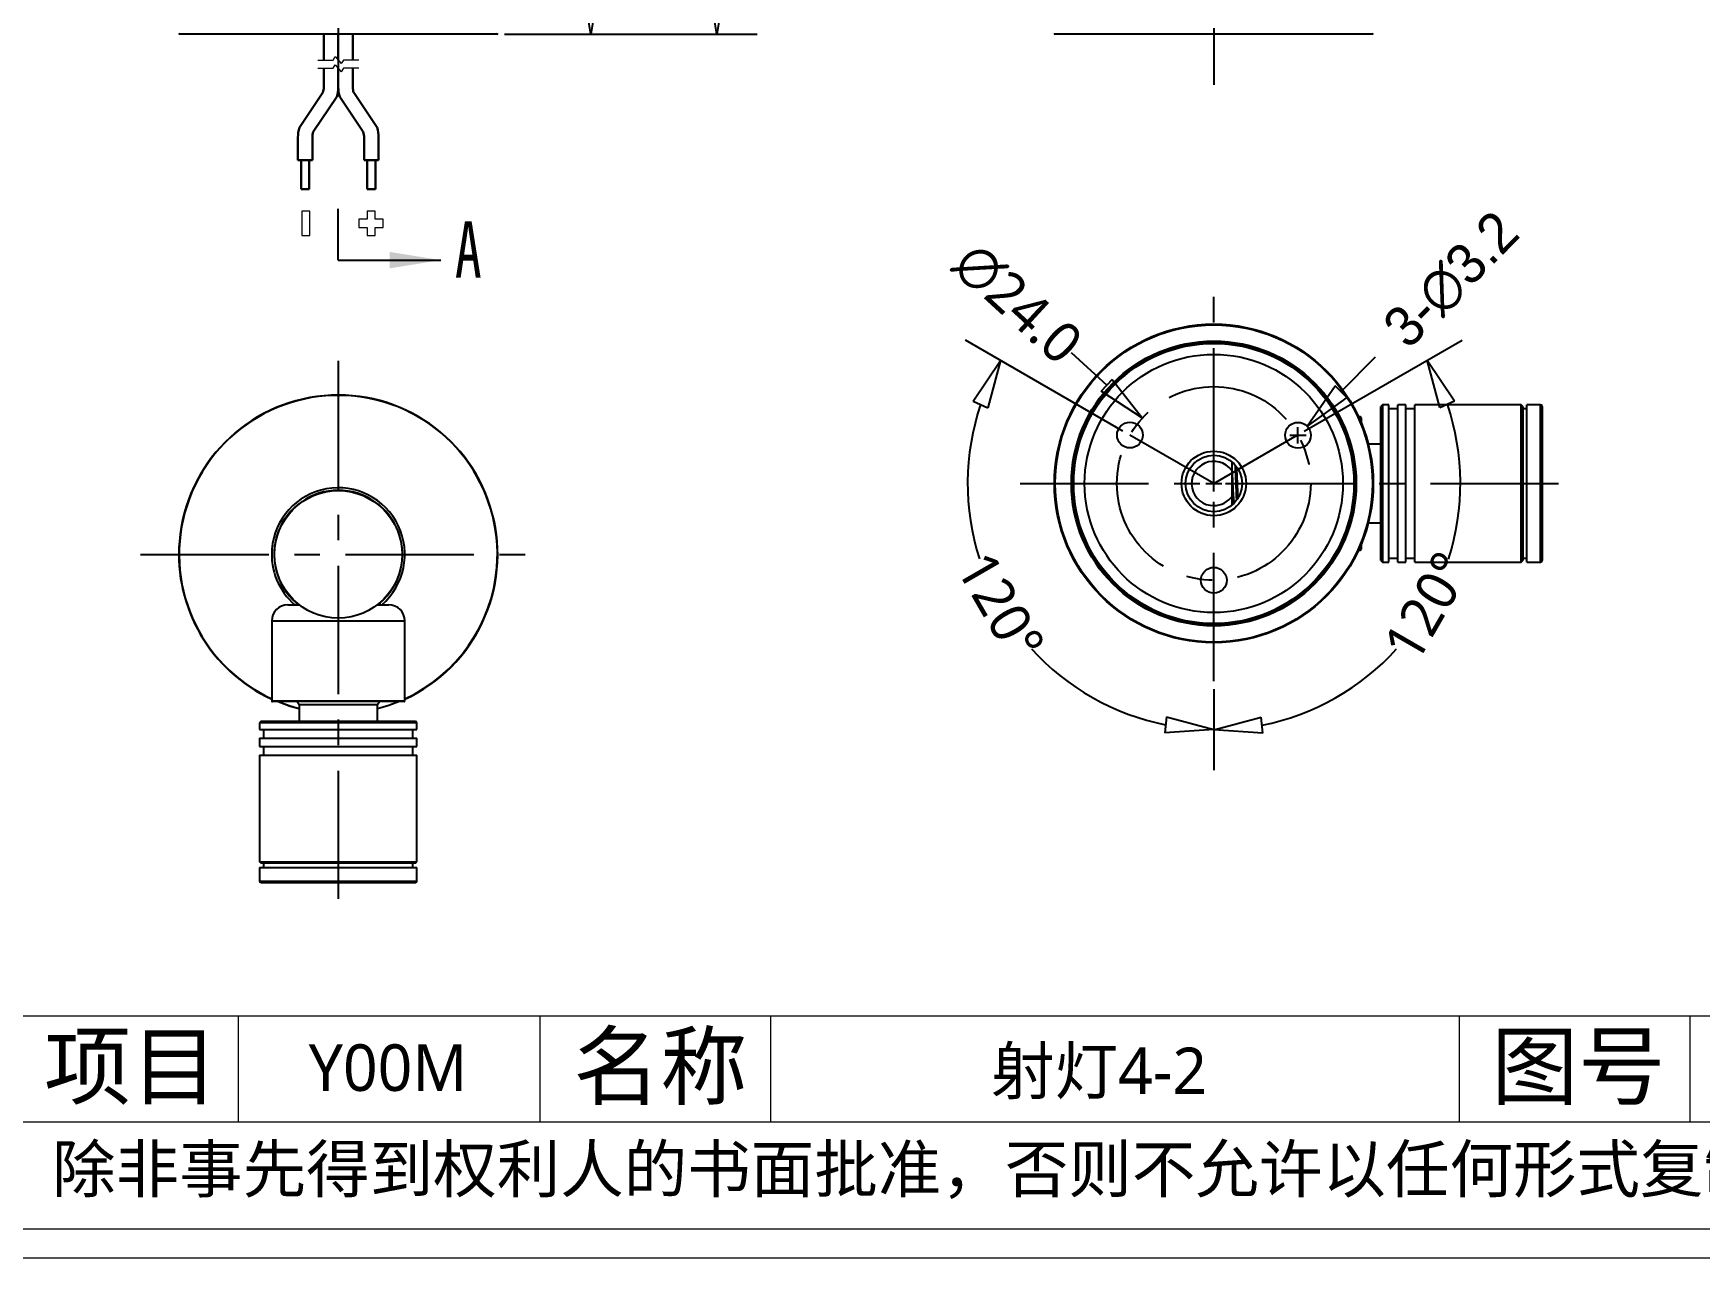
# Model space of a CAD drawing. Header units: millimetres. Extents: x 1051 to 2391, y -75 to 375.
# Drawn here: x 1858.5 to 2064.9, y -75.5 to 76.3 of the extents above; entities that cross this region are included whole.
import ezdxf

# ---------------------------------------------------------------- set-up
doc = ezdxf.new("R2010")
doc.units = ezdxf.units.MM
doc.linetypes.add('CENTER', pattern=[50.8, 31.75, -6.35, 6.35, -6.35])
doc.layers.get('0').update_dxf_attribs({"color": 8, "lineweight": 30})
doc.layers.get('Defpoints').update_dxf_attribs({"color": 6, "lineweight": 9})
for name, color, linetype, lineweight in [('Cable', 140, 'Continuous', 30), ('CenterLine', 1, 'CENTER', 9), ('Dimension', 136, 'Continuous', 9), ('SolidLine', 7, 'Continuous', 30)]:
    doc.layers.add(name, color=color, linetype=linetype, lineweight=lineweight)
doc.styles.add('SLDTEXTSTYLE5', font='TXT', dxfattribs={"width": 0.7})
doc.styles.get("Standard").update_dxf_attribs({"font": ''})
doc.styles.add('微软雅黑-Light', font='')
doc.styles.get('Standard').set_extended_font_data('Microsoft YaHei Light')
doc.styles.get('微软雅黑-Light').set_extended_font_data('Microsoft YaHei Light')
doc.dimstyles.new('DENGTECx1.5', dxfattribs={"dimtxt": 5, "dimasz": 6, "dimexe": 5, "dimexo": 1, "dimgap": 0.5, "dimtad": 0, "dimdec": 1, "dimzin": 0, "dimdsep": 46, "dimtxsty": 'Standard', "dimblk": 'CLOSEDBLANK', "dimcen": 1, "dimadec": 0, "dimazin": 3, "dimtfac": 1, "dimtdec": 1, "dimtofl": 0, "dimtmove": 0, "dimatfit": 3, "dimldrblk": 'CLOSEDBLANK', "dimfxl": 1, "dimtolj": 1, "dimtzin": 0, "dimarcsym": 0})

# ---------------------------------------------------------------- blocks, each defined once
blk = doc.blocks.new('_ClosedBlank')
at = {"color": 0, "linetype": 'ByBlock', "lineweight": -2}
for p, q in [((-1, 0.167), (0, 0)), ((-1, 0.167), (-1, -0.167)), ((0, 0), (-1, -0.167))]:
    blk.add_line(p, q, dxfattribs=at)
blk = doc.blocks.new('*D24')
at = {"layer": 'Defpoints', "color": 0, "lineweight": -3}
for p in [(1907.18, 186.26), (1927.53, 186.26), (1915.83, 76.16)]:
    blk.add_point(p, dxfattribs=at)
at = {"layer": 'Dimension', "color": 0, "lineweight": -2}
for p, q in [((1908.18, 186.26), (1932.53, 186.26)), ((1927.53, 180.26), (1927.53, 142.37)), ((1927.53, 82.16), (1927.53, 129.48)), ((1916.83, 76.16), (1932.53, 76.16))]:
    blk.add_line(p, q, dxfattribs=at)
at = {"layer": 'Dimension', "color": 0, "lineweight": -2, "xscale": 6, "yscale": 6, "zscale": 6}
for p, rotation in [((1927.53, 186.26), 90), ((1927.53, 76.16), 270)]:
    blk.add_blockref('_ClosedBlank', p, dxfattribs=dict(at, rotation=rotation))
at = {"layer": 'Dimension', "color": 0, "lineweight": -3, "insert": (1927.53, 135.93), "char_height": 5, "attachment_point": 5, "rotation": 90}
blk.add_mtext('\\A1;110.1', dxfattribs=at)
blk = doc.blocks.new('*D25')
at = {"layer": 'Defpoints', "color": 0, "lineweight": -3}
for p in [(1896.24, 326.16), (1943.13, 326.16), (1915.86, 76.16)]:
    blk.add_point(p, dxfattribs=at)
at = {"layer": 'Dimension', "color": 0, "lineweight": -2}
for p, q in [((1897.24, 326.16), (1948.13, 326.16)), ((1943.13, 320.16), (1943.13, 201.67)), ((1943.13, 82.16), (1943.13, 185.04)), ((1916.86, 76.16), (1948.13, 76.16))]:
    blk.add_line(p, q, dxfattribs=at)
at = {"layer": 'Dimension', "color": 0, "lineweight": -2, "xscale": 6, "yscale": 6, "zscale": 6}
for p, rotation in [((1943.13, 326.16), 90), ((1943.13, 76.16), 270)]:
    blk.add_blockref('_ClosedBlank', p, dxfattribs=dict(at, rotation=rotation))
at = {"layer": 'Dimension', "color": 0, "lineweight": -3, "insert": (1943.13, 193.36), "char_height": 5, "attachment_point": 5, "rotation": 90}
blk.add_mtext('\\A1;250.0', dxfattribs=at)
blk = doc.blocks.new('*D35')
at = {"layer": 'Defpoints', "color": 0, "lineweight": -3}
for p in [(1995.86, 28.58), (2013.55, 12.36)]:
    blk.add_point(p, dxfattribs=at)
at = {"layer": 'Dimension', "color": 0, "lineweight": -2}
for p, q in [((1987.02, 36.69), (1991.44, 32.64)), ((2004.71, 19.47), (2004.71, 21.47)), ((2003.71, 20.47), (2005.71, 20.47))]:
    blk.add_line(p, q, dxfattribs=at)
at = {"layer": 'Dimension', "color": 0, "lineweight": -2, "xscale": 6, "yscale": 6, "zscale": 6, "rotation": 317.482204316943}
blk.add_blockref('_ClosedBlank', (1995.86, 28.58), dxfattribs=at)
at = {"layer": 'Dimension', "color": 0, "lineweight": -3, "insert": (1980.41, 42.75), "char_height": 5, "attachment_point": 5, "rotation": 317.4822}
blk.add_mtext('\\A1;∅24.0', dxfattribs=at)
blk = doc.blocks.new('*D36')
at = {"layer": 'Defpoints', "color": 0, "lineweight": -3}
for p in [(2016.26, 27.58), (2014.01, 25.3)]:
    blk.add_point(p, dxfattribs=at)
at = {"layer": 'Dimension', "color": 0, "lineweight": -2}
for p, q in [((2024.69, 36.11), (2020.48, 31.85)), ((2015.14, 25.44), (2015.14, 27.44)), ((2014.14, 26.44), (2016.14, 26.44))]:
    blk.add_line(p, q, dxfattribs=at)
at = {"layer": 'Dimension', "color": 0, "lineweight": -2, "xscale": 6, "yscale": 6, "zscale": 6, "rotation": 225.3389627707197}
blk.add_blockref('_ClosedBlank', (2016.26, 27.58), dxfattribs=at)
at = {"layer": 'Dimension', "color": 0, "lineweight": -3, "insert": (2034.17, 45.7), "char_height": 5, "attachment_point": 5, "rotation": 45.339}
blk.add_mtext('\\A1;{\\fGulim|b0|i0|c134|p0;3-\\fGulim|b0|i0|c129|p0;∅3.2}', dxfattribs=at)
blk = doc.blocks.new('*D37')
at = {"layer": 'Defpoints', "color": 0, "lineweight": -3}
for p in [(2004.71, 44.97), (1994.32, 26.47), (2004.71, 20.47), (1974.67, 15.18), (2004.71, -4.02)]:
    blk.add_point(p, dxfattribs=at)
at = {"layer": 'Dimension', "color": 0, "lineweight": -2}
for p, q in [((1993.45, 26.97), (1973.96, 38.22)), ((2004.71, -5.02), (2004.71, -15.03))]:
    blk.add_line(p, q, dxfattribs=at)
for start, end in [(161.2888, 197.828), (222.172, 258.7112)]:
    blk.add_arc((2004.71, 20.47), 30.5, start, end, dxfattribs=at)
at = {"layer": 'Dimension', "color": 0, "lineweight": -2, "xscale": 6, "yscale": 6, "zscale": 6}
for p, rotation in [((1978.29, 35.72), 65.64441371950987), ((2004.71, -10.03), 354.3555862804901)]:
    blk.add_blockref('_ClosedBlank', p, dxfattribs=dict(at, rotation=rotation))
at = {"layer": 'Dimension', "color": 0, "lineweight": -3, "insert": (1978.29, 5.22), "char_height": 5, "attachment_point": 5, "rotation": 300}
blk.add_mtext('\\A1;120°', dxfattribs=at)
blk = doc.blocks.new('*D38')
at = {"layer": 'Defpoints', "color": 0, "lineweight": -3}
for p in [(2004.71, 44.97), (2015.05, 26.44), (2004.71, 20.47), (2004.71, -4.02), (2024.34, -2.93)]:
    blk.add_point(p, dxfattribs=at)
at = {"layer": 'Dimension', "color": 0, "lineweight": -2}
for p, q in [((2015.91, 26.94), (2035.49, 38.25)), ((2004.71, -5.02), (2004.71, -15.08))]:
    blk.add_line(p, q, dxfattribs=at)
for start, end in [(342.1532, 18.7284), (281.2716, 317.8468)]:
    blk.add_arc((2004.71, 20.47), 30.55, start, end, dxfattribs=at)
at = {"layer": 'Dimension', "color": 0, "lineweight": -2, "xscale": 6, "yscale": 6, "zscale": 6}
for p, rotation in [((2031.16, 35.75), 114.3641947826337), ((2004.71, -10.08), 185.6358052173645)]:
    blk.add_blockref('_ClosedBlank', p, dxfattribs=dict(at, rotation=rotation))
at = {"layer": 'Dimension', "color": 0, "lineweight": -3, "insert": (2031.16, 5.2), "char_height": 5, "attachment_point": 5, "rotation": 60}
blk.add_mtext('\\A1;120°', dxfattribs=at)

msp = doc.modelspace()

# ---------------------------------------------------------------- linework, layer by layer
at = {"color": 7, "linetype": 'Continuous', "lineweight": 25}
for p, q in [((2025.6, 30.22), (2025.4, 30.02)), ((2025.4, 10.92), (2025.4, 30.02)), ((2026.4, 30.22), (2025.6, 30.22)), ((2025.6, 30.22), (2025.6, 10.72)), ((2026.4, 20.77), (2026.4, 30.22)), ((2027.5, 29.72), (2026.4, 29.72)), ((2028.5, 30.22), (2027.5, 30.22)), ((2027.5, 20.77), (2027.5, 30.22)), ((2028.5, 20.77), (2028.5, 30.22)), ((2029.6, 29.72), (2028.5, 29.72)), ((2042.8, 30.22), (2029.6, 30.22)), ((2029.6, 20.77), (2029.6, 30.22)), ((2043, 30.02), (2042.8, 30.22)), ((2042.8, 20.77), (2042.8, 30.22)), ((2043, 30.02), (2043, 20.76)), ((2043.5, 29.72), (2043, 29.72)), ((2045.2, 30.22), (2043.5, 30.22)), ((2043.5, 19.25), (2043.5, 30.22)), ((2045.4, 30.02), (2045.4, 19.27)), ((2022.86, 28.72), (2022.65, 28.72)), ((2022.96, 28.62), (2022.96, 28.53)), ((2022.96, 28.53), (2022.96, 28.02)), ((2025.4, 25.33), (2023.85, 25.33)), ((2006.96, 22.45), (2006.96, 22.26)), ((2026.4, 10.72), (2026.4, 20.77)), ((2027.5, 10.72), (2027.5, 20.77)), ((2028.5, 10.72), (2028.5, 20.77)), ((2029.6, 10.72), (2029.6, 20.77)), ((2042.8, 10.72), (2042.8, 20.77)), ((2043, 20.76), (2043, 10.92)), ((2043.5, 10.72), (2043.5, 19.25)), ((2045.4, 19.27), (2045.4, 10.92)), ((2023.85, 15.61), (2025.4, 15.61)), ((2022.96, 12.92), (2022.96, 12.32)), ((2022.65, 12.22), (2022.86, 12.22)), ((2025.4, 10.92), (2025.6, 10.72)), ((2025.6, 10.72), (2026.4, 10.72)), ((2026.4, 11.22), (2027.5, 11.22)), ((2027.5, 10.72), (2028.5, 10.72)), ((2028.5, 11.22), (2029.6, 11.22)), ((2029.6, 10.72), (2042.8, 10.72)), ((2042.8, 10.72), (2043, 10.92)), ((2043, 11.22), (2043.5, 11.22)), ((2043.5, 10.72), (2045.2, 10.72))]:
    msp.add_line(p, q, dxfattribs=at)
at = {"color": 8, "linetype": 'Continuous', "lineweight": 25}
for p, q in [((2045.2, 19.25), (2045.2, 30.22)), ((2022.86, 28.63), (2022.86, 28.72)), ((2022.86, 28.26), (2022.86, 28.63)), ((2045.2, 10.72), (2045.2, 19.25)), ((2022.86, 12.22), (2022.86, 12.68))]:
    msp.add_line(p, q, dxfattribs=at)
at = {"color": 7, "linetype": 'Continuous', "lineweight": 25}
for centre, radius in [((2004.71, 20.47), 19.75), ((2004.71, 20.47), 19.65), ((2004.71, 20.47), 17.65), ((2004.71, 20.47), 17.45), ((2004.71, 20.47), 17.36), ((2004.71, 20.47), 16), ((1994.32, 26.47), 1.6), ((2015.14, 26.44), 1.6), ((2004.71, 20.47), 4), ((2004.71, 20.47), 3.5), ((2004.71, 8.47), 1.6)]:
    msp.add_circle(centre, radius, dxfattribs=at)
for centre, radius, start, end in [((2045.2, 30.02), 0.2, 0, 90), ((2022.86, 28.62), 0.1, 0, 90), ((2004.71, 20.47), 2.75, 36.1991, 270), ((2004.71, 20.47), 2.75, 270, 326.6055), ((2022.86, 12.32), 0.1, 270, 0), ((2045.2, 10.92), 0.2, 270, 0)]:
    msp.add_arc(centre, radius, start, end, dxfattribs=at)
for points, knots in [([(2006.96, 23.07), (2006.96, 23.06), (2006.96, 22.83), (2006.96, 22.47), (2006.96, 22.13)], [0, 0, 0, 0, 0.063727, 1, 1, 1, 1]), ([(2007.34, 22.72), (2007.34, 22.61), (2007.36, 22.23), (2007.39, 21.45), (2007.43, 20.47), (2007.47, 19.5), (2007.5, 18.82), (2007.51, 18.51), (2007.52, 18.47)], [0, 0, 0, 0, 0.097002, 0.315953, 0.534907, 0.748978, 0.967133, 1, 1, 1, 1]), ([(2006.96, 22.13), (2006.96, 21.85), (2006.96, 21.24), (2006.96, 20.14), (2006.96, 19), (2006.96, 18.18), (2006.96, 17.87), (2006.96, 17.81)], [0, 0, 0, 0, 0.20569, 0.447626, 0.689445, 0.9438, 1, 1, 1, 1]), ([(2006.96, 22.13), (2006.97, 21.87), (2007, 21.34), (2007.05, 20.34), (2007.1, 19.26), (2007.15, 18.41), (2007.17, 18.12), (2007.17, 18.06)], [0, 0, 0, 0, 0.19648, 0.39343, 0.662981, 0.938009, 1, 1, 1, 1]), ([(2007.71, 18.71), (2007.71, 18.9), (2007.68, 19.38), (2007.65, 20.25), (2007.61, 21.23), (2007.58, 22), (2007.56, 22.38), (2007.56, 22.49)], [0, 0, 0, 0, 0.162003, 0.405787, 0.654222, 0.904179, 1, 1, 1, 1])]:
    msp.add_open_spline(points, degree=3, knots=knots, dxfattribs=at)
at = {"layer": 'Cable'}
for p, q in [((1894.44, 76.16), (1894.44, 72.94)), ((1896.24, 76.16), (1896.24, 72.94)), ((1898.04, 76.16), (1898.04, 72.94)), ((1894.44, 71.94), (1894.44, 69.59)), ((1896.24, 71.94), (1896.24, 69.59)), ((1896.24, 71.94), (1896.24, 69.59)), ((1898.04, 71.94), (1898.04, 69.59)), ((1894.34, 68.92), (1891.43, 64.57)), ((1896.05, 68.37), (1893.15, 64.03)), ((1896.43, 68.37), (1899.34, 64.03)), ((1898.15, 68.92), (1901.05, 64.57)), ((1891.24, 63.36), (1891.24, 60.52)), ((1893.04, 63.36), (1893.04, 60.52)), ((1899.44, 63.36), (1899.44, 60.52)), ((1901.24, 63.36), (1901.24, 60.52)), ((1891.24, 60.52), (1893.04, 60.52)), ((1891.64, 60.52), (1891.64, 56.93)), ((1892.64, 60.52), (1892.64, 56.93)), ((1901.24, 60.52), (1899.44, 60.52)), ((1899.84, 60.52), (1899.84, 56.93)), ((1900.84, 60.52), (1900.84, 56.93)), ((1891.64, 56.93), (1892.64, 56.93)), ((1900.84, 56.93), (1899.84, 56.93))]:
    msp.add_line(p, q, dxfattribs=at)
for centre, radius, start, end in [((1892.24, 69.59), 2.2, 342.2553, 0), ((1892.24, 69.59), 4, 342.2553, 0), ((1900.24, 69.59), 4, 180, 197.7447), ((1900.24, 69.59), 2.2, 180, 197.7447), ((1895.24, 63.36), 4, 162.2553, 180), ((1895.24, 63.36), 2.2, 162.2553, 180), ((1897.24, 63.36), 2.2, 0, 17.7447), ((1897.24, 63.36), 4, 0, 17.7447)]:
    msp.add_arc(centre, radius, start, end, dxfattribs=at)
at = {"layer": 'CenterLine', "lineweight": -3, "ltscale": 0.5}
for p, q in [((1896.24, 330.88), (1896.24, 69.88)), ((2004.71, 330.88), (2004.71, 69.88)), ((2004.71, -4.02), (2004.71, 44.97)), ((1896.24, 35.65), (1896.24, -33.43)), ((2004.71, 20.47), (1994.32, 26.47)), ((2004.71, 20.47), (2015.05, 26.44)), ((1980.74, 20.47), (2049.82, 20.47)), ((1871.75, 11.68), (1920.74, 11.68))]:
    msp.add_line(p, q, dxfattribs=at)
msp.add_circle((2004.71, 20.47), 12, dxfattribs=at)
at = {"layer": 'Defpoints'}
for p, q in [((1756.39, -45.51), (2387.11, -45.51)), ((1883.85, -45.51), (1883.85, -58.7)), ((1921.21, -45.51), (1921.21, -58.7)), ((1949.78, -45.51), (1949.78, -58.7)), ((2035.1, -45.51), (2035.1, -58.7)), ((2063.67, -45.51), (2063.67, -58.7)), ((2387.11, -58.7), (1855.28, -58.7))]:
    msp.add_line(p, q, dxfattribs=at)
for points in [[(2390.71, -75.49), (2390.71, 374.51), (1752.79, 374.51), (1752.79, -75.49)], [(2387.11, -71.89), (2387.11, 370.91), (1756.39, 370.91), (1756.39, -71.89)]]:
    msp.add_lwpolyline(points, close=True, dxfattribs=at)
at = {"layer": 'Dimension'}
for p, q in [((1893.7, 72.94), (1895.62, 72.94)), ((1895.62, 72.94), (1895.87, 73.37)), ((1895.62, 71.94), (1895.87, 72.37)), ((1895.87, 73.37), (1896.62, 72.5)), ((1895.87, 72.37), (1896.62, 71.5)), ((1896.87, 72.94), (1896.62, 72.5)), ((1898.78, 72.94), (1896.87, 72.94)), ((1893.7, 71.94), (1895.62, 71.94)), ((1896.87, 71.94), (1896.62, 71.5)), ((1898.78, 71.94), (1896.87, 71.94))]:
    msp.add_line(p, q, dxfattribs=at)
at = {"layer": 'Dimension', "lineweight": -3}
for q in [(1896.24, 54.5), (1908.94, 48.15)]:
    msp.add_line((1896.24, 48.15), q, dxfattribs=at)
at = {"layer": 'Dimension'}
msp.add_lwpolyline([(1891.73, 54.22), (1891.73, 51.22), (1892.73, 51.22), (1892.73, 54.22)], close=True, dxfattribs=at)
for points in [[(1900.8, 53.21), (1900.8, 54.21), (1899.8, 54.21), (1899.8, 53.21)], [(1899.8, 53.21), (1898.8, 53.21), (1898.8, 52.21), (1899.8, 52.21)], [(1899.8, 52.21), (1899.8, 51.21), (1900.8, 51.21), (1900.8, 52.21)], [(1900.8, 52.21), (1901.8, 52.21), (1901.8, 53.21), (1900.8, 53.21)]]:
    msp.add_lwpolyline(points, dxfattribs=at)
at = {"layer": 'Dimension', "lineweight": -3}
msp.add_solid([(1908.94, 48.15), (1902.59, 49.17), (1902.59, 47.13)], dxfattribs=at)
at = {"layer": 'SolidLine', "linetype": 'Continuous', "lineweight": 25}
for p, q in [((1915.89, 76.16), (1876.59, 76.16)), ((2024.36, 76.16), (1985.06, 76.16)), ((1889.99, 5.43), (1891.41, 5.43)), ((1901.07, 5.43), (1902.49, 5.43)), ((1902.49, 5.43), (1902.49, 5.43)), ((1887.99, 3.43), (1887.99, -6.47)), ((1887.99, 3.43), (1904.49, 3.43)), ((1904.49, -6.47), (1904.49, 3.43)), ((1904.49, 3.43), (1904.49, 3.43)), ((1887.99, -6.47), (1904.49, -6.47)), ((1904.39, -6.57), (1888.09, -6.57)), ((1891.13, -6.57), (1891.38, -6.93)), ((1891.38, -6.93), (1891.38, -9.01)), ((1891.38, -6.93), (1901.1, -6.93)), ((1901.1, -6.93), (1901.35, -6.57)), ((1901.1, -9.01), (1901.1, -6.93)), ((1886.69, -9.01), (1886.49, -9.21)), ((1886.49, -9.21), (1886.49, -10.01)), ((1897.66, -9.21), (1886.49, -9.21)), ((1886.49, -10.01), (1905.99, -10.01)), ((1886.69, -9.01), (1897.63, -9.01)), ((1886.99, -10.01), (1886.99, -11.11)), ((1897.63, -9.01), (1905.79, -9.01)), ((1905.99, -9.21), (1897.66, -9.21)), ((1905.49, -11.11), (1905.49, -10.01)), ((1905.99, -9.21), (1905.79, -9.01)), ((1905.99, -10.01), (1905.99, -9.21)), ((1886.49, -11.11), (1886.49, -12.11)), ((1886.49, -11.11), (1905.99, -11.11)), ((1886.49, -12.11), (1905.99, -12.11)), ((1886.99, -12.11), (1886.99, -13.21)), ((1905.49, -13.21), (1905.49, -12.11)), ((1905.99, -12.11), (1905.99, -11.11)), ((1886.49, -13.21), (1886.49, -26.41)), ((1886.49, -13.21), (1905.99, -13.21)), ((1905.99, -26.41), (1905.99, -13.21)), ((1886.49, -26.41), (1886.69, -26.61)), ((1886.49, -26.41), (1905.99, -26.41)), ((1905.79, -26.61), (1886.69, -26.61)), ((1886.99, -26.61), (1886.99, -27.11)), ((1905.49, -27.11), (1905.49, -26.61)), ((1905.79, -26.61), (1905.99, -26.41)), ((1886.49, -27.11), (1886.49, -28.81)), ((1886.49, -27.11), (1905.99, -27.11)), ((1886.49, -28.81), (1905.99, -28.81)), ((1905.99, -28.81), (1905.99, -27.11)), ((1905.79, -29.01), (1886.69, -29.01))]:
    msp.add_line(p, q, dxfattribs=at)
at = {"layer": 'SolidLine', "linetype": 'Continuous', "lineweight": 25, "flags": 128}
for points in [[(1891.38, -7.46), (1890.29, -7.15), (1888.69, -6.57)], [(1888.79, -6.57), (1890.3, -7.12), (1891.38, -7.43)], [(1903.79, -6.57), (1902.5, -7.05), (1901.1, -7.46)], [(1901.1, -7.43), (1902.49, -7.02), (1903.7, -6.57)]]:
    msp.add_lwpolyline(points, dxfattribs=at)
at = {"layer": 'SolidLine', "linetype": 'Continuous', "lineweight": 25}
msp.add_circle((1896.24, 11.68), 7.9, dxfattribs=at)
msp.add_circle((1896.24, 11.68), 7.9, dxfattribs=at)
for centre, radius, start, end in [((1876.59, 76.26), 0.1, 180, 270), ((1915.89, 76.26), 0.1, 270, 0), ((1985.06, 76.26), 0.1, 180, 270), ((2024.36, 76.26), 0.1, 270, 0), ((1896.24, 11.68), 19.71, 355.3231, 245.2609), ((1896.24, 11.68), 19.75, 294.6908, 175.3231), ((1896.24, 11.68), 8.25, 310.7225, 175.3231), ((1896.24, 11.68), 7.95, 310.94, 229.06), ((1896.24, 11.68), 19.75, 175.3231, 245.3092), ((1896.24, 11.68), 8.25, 175.3231, 229.2775), ((1896.24, 11.68), 19.71, 294.7391, 355.3231), ((1889.99, 3.43), 2, 90, 180), ((1891.69, 6.43), 1, 229.06, 248.6259), ((1900.8, 6.43), 1, 291.3741, 310.94), ((1902.49, 3.43), 2, 0, 90), ((1888.09, -6.47), 0.1, 180, 270), ((1904.39, -6.47), 0.1, 270, 0), ((1886.69, -28.81), 0.2, 180, 270), ((1905.79, -28.81), 0.2, 270, 0)]:
    msp.add_arc(centre, radius, start, end, dxfattribs=at)

# ---------------------------------------------------------------- texts
at = {"layer": 'Defpoints', "style": '微软雅黑-Light'}
for s, p in [('项目', (1859.79, -55.69)), ('名称', (1925.36, -55.69)), ('图号', (2039.08, -55.69))]:
    msp.add_text(s, height=7.911, dxfattribs=at).set_placement(p)
for s, insert, char_height, width, attachment_point in [('Y00M', (1892.57, -49.05), 5.769, 21.5705, 1), (' 射灯4-2', (1989.52, -52.65), 5.769, 85.7735, 5), ('除非事先得到权利人的书面批准，否则不允许以任何形式复制或向第三方披露本文件中的数据和信息，德恩基 拥有所有产权。 info@dengtec.com', (1860.79, -65.46), 5.7688, 530.9008, 4)]:
    msp.add_mtext(s, dxfattribs=dict(at, insert=insert, char_height=char_height, width=width, attachment_point=attachment_point))
at = {"layer": 'Dimension', "lineweight": -3, "insert": (1910.68, 52.97), "char_height": 7, "attachment_point": 1, "style": 'SLDTEXTSTYLE5'}
msp.add_mtext('A', dxfattribs=at)

# ---------------------------------------------------------------- dimensions: what is measured, and where the dimension line sits
at = {"layer": 'Dimension', "lineweight": -3}
for base, p1, p2, picture, middle in [((1943.13, 326.16), (1915.86, 76.16), (1896.24, 326.16), '*D25', (1943.13, 193.36)), ((1927.53, 186.26), (1915.83, 76.16), (1907.18, 186.26), '*D24', (1927.53, 135.93))]:
    dim = msp.add_linear_dim(base=base, p1=p1, p2=p2, angle=90, dimstyle='DENGTECx1.5', dxfattribs=at)
    dim.commit()
    dim.dimension.update_dxf_attribs({"geometry": picture, "text_midpoint": middle, "dimtype": 160})
dim = msp.add_diameter_dim_2p(p1=(2014.01, 25.3), p2=(2016.26, 27.58), text='{\\fGulim|b0|i0|c134|p0;3-\\fGulim|b0|i0|c129|p0;<>}', dimstyle='DENGTECx1.5', dxfattribs=at)
dim.commit()
dim.dimension.update_dxf_attribs({"geometry": '*D36', "text_midpoint": (2034.17, 45.7)})
dim = msp.add_diameter_dim_2p(p1=(2013.55, 12.36), p2=(1995.86, 28.58), dimstyle='DENGTECx1.5', dxfattribs=at)
dim.commit()
dim.dimension.update_dxf_attribs({"geometry": '*D35', "text_midpoint": (1980.41, 42.75)})
for base, line2, picture, middle in [((1974.67, 15.18), ((2004.71, 20.47), (1994.32, 26.47)), '*D37', (1978.29, 5.22)), ((2024.34, -2.93), ((2004.71, 20.47), (2015.05, 26.44)), '*D38', (2031.16, 5.2))]:
    dim = msp.add_angular_dim_2l(base=base, line1=((2004.71, -4.02), (2004.71, 44.97)), line2=line2, dimstyle='DENGTECx1.5', dxfattribs=at)
    dim.commit()
    dim.dimension.update_dxf_attribs({"geometry": picture, "text_midpoint": middle})

doc.saveas('drawing.dxf')
